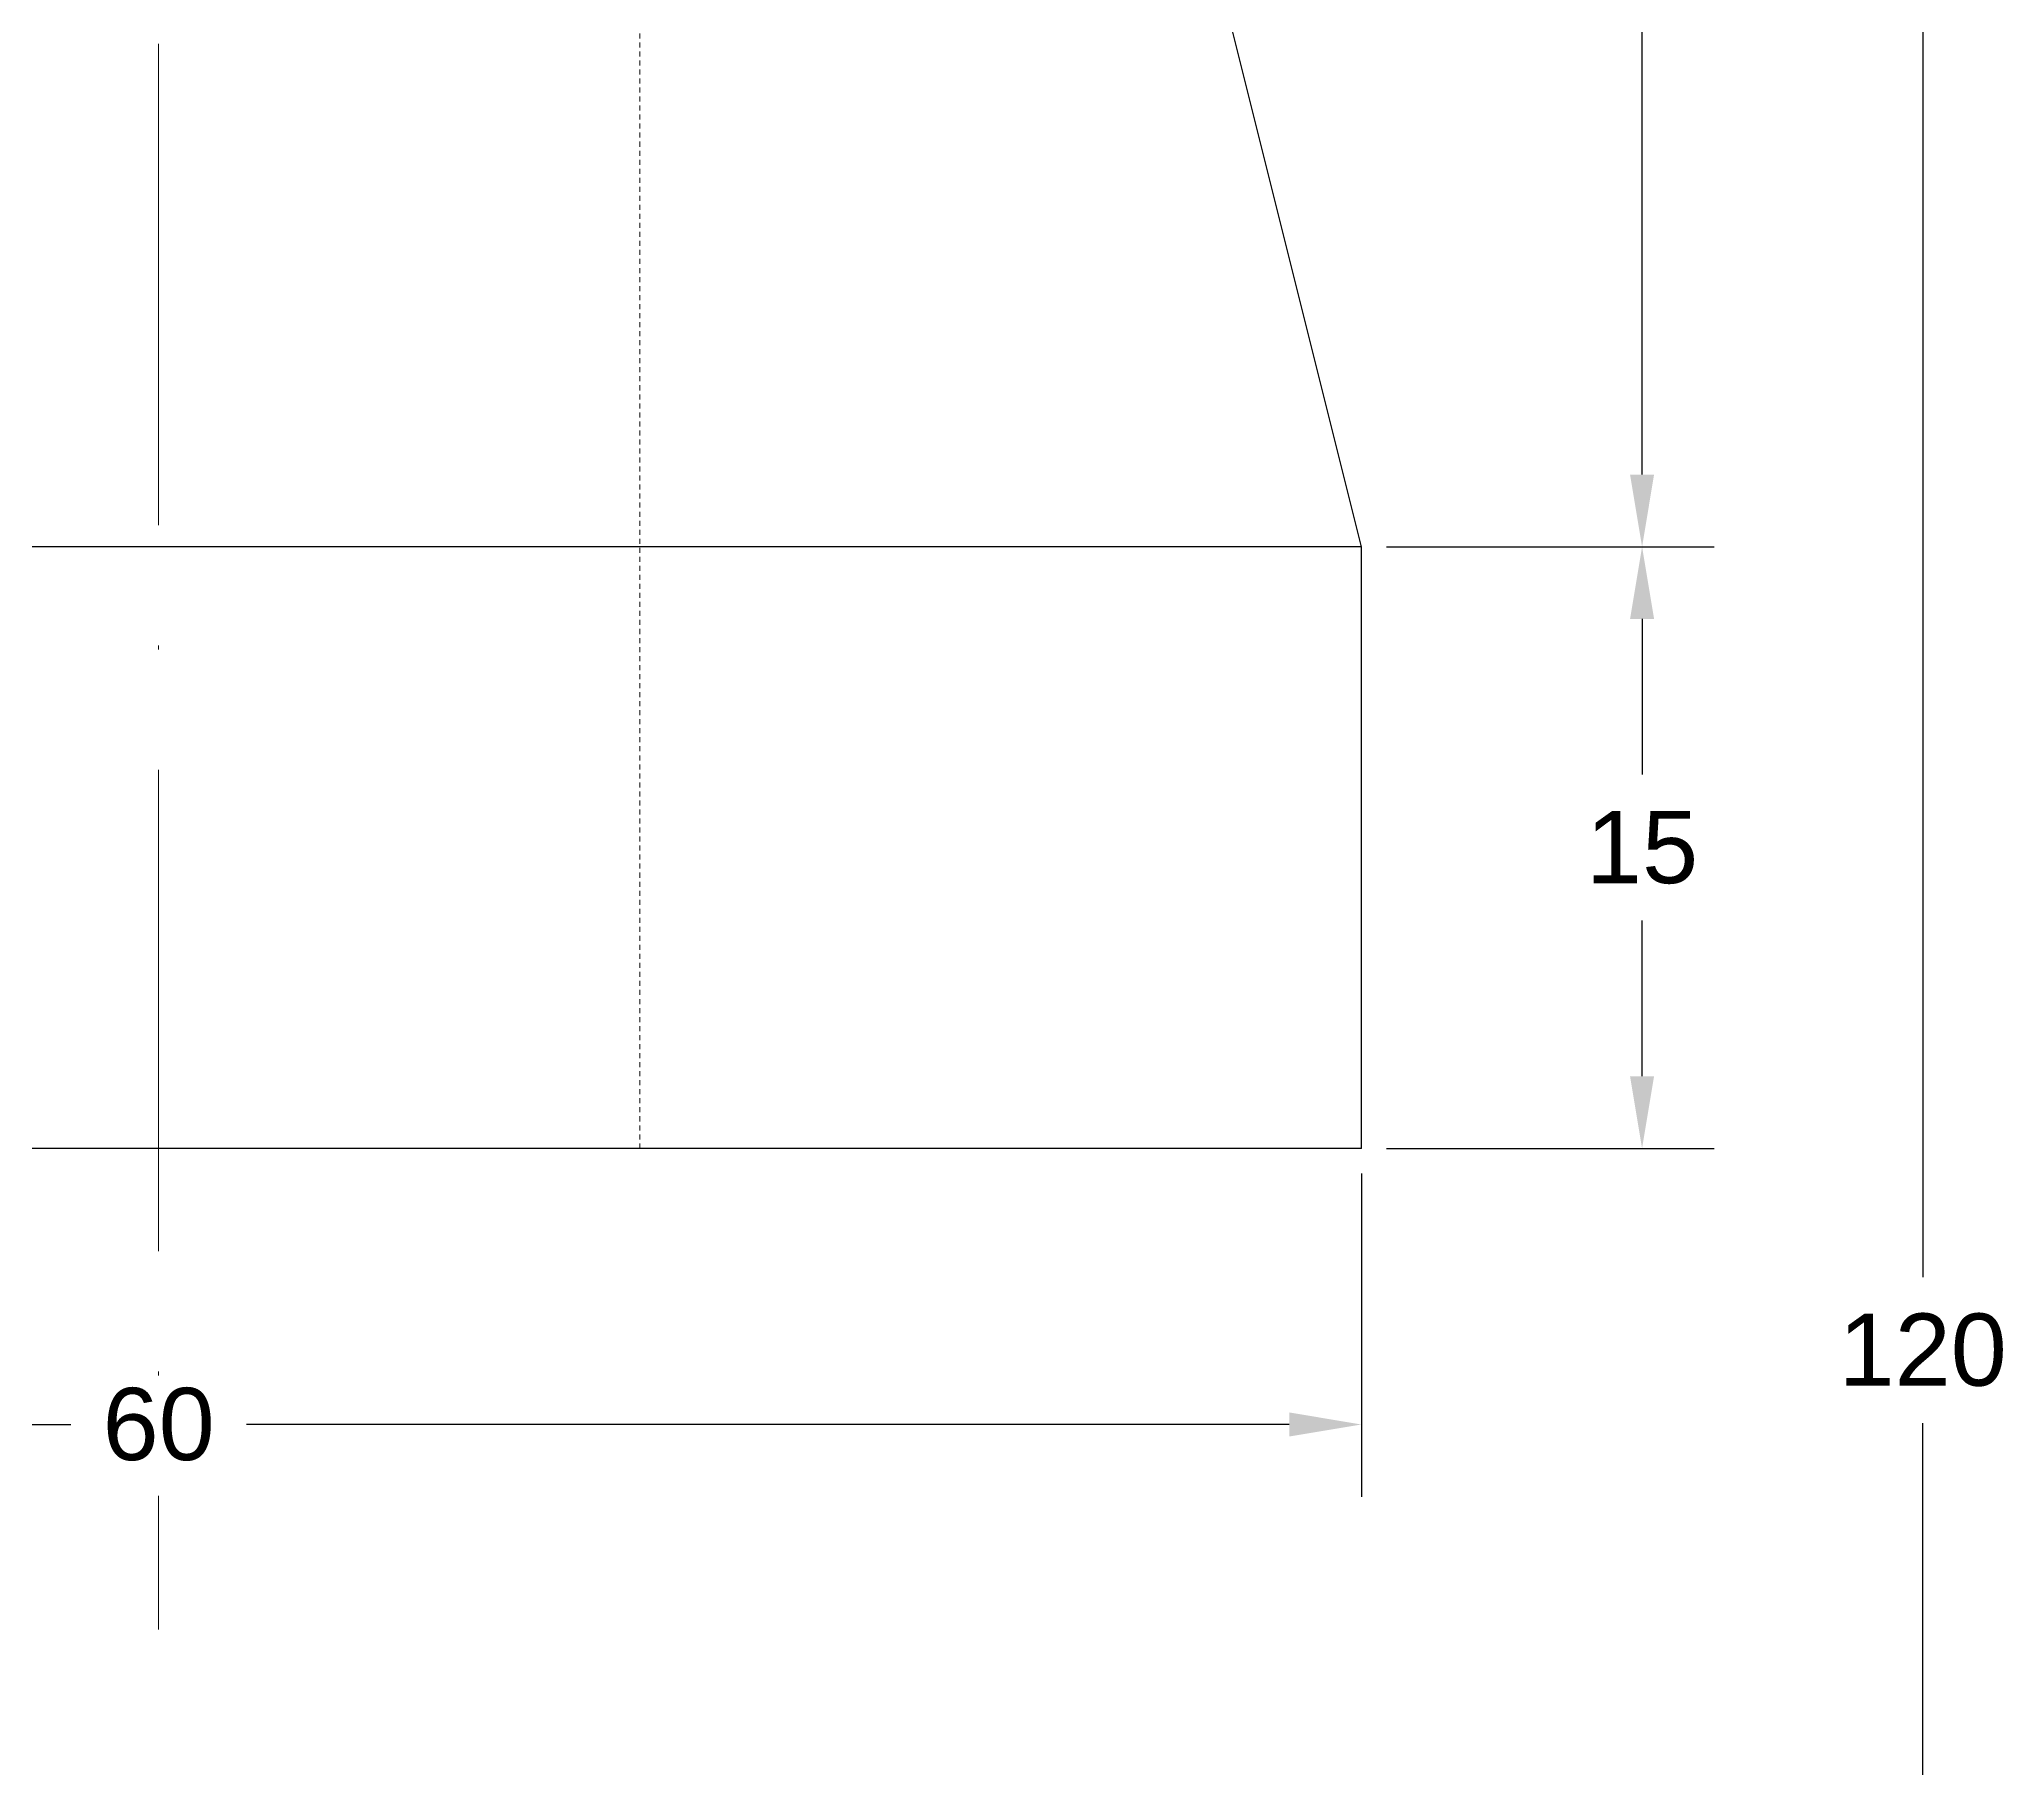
# Model space of a CAD drawing. Header units: inches. Extents: x -12 to 299, y -12 to 425.
# Drawn here: x 137.06 to 186.08, y 184 to 227.09 of the extents above; entities that cross this region are included whole.
import ezdxf

# ---------------------------------------------------------------- set-up
doc = ezdxf.new("R2010")
doc.units = ezdxf.units.IN
doc.header["$MEASUREMENT"] = 0
doc.linetypes.add('ACAD_ISO10W100', pattern=[18, 12, -3, 0, -3])
doc.linetypes.add('HIDDEN2', pattern=[0.1875, 0.125, -0.0625])
for name, color, linetype, lineweight in [('axe', 181, 'ACAD_ISO10W100', 0), ('dimensiuni', 220, 'Continuous', 0), ('PDF_hidden', 7, 'HIDDEN2', 0), ('vizibil', 7, 'Continuous', 30)]:
    doc.layers.add(name, color=color, linetype=linetype, lineweight=lineweight)
doc.styles.get("Standard").update_dxf_attribs({"font": 'arial.ttf'})
doc.dimstyles.new('Annotative', dxfattribs={"dimscale": 0, "dimtxt": 0.18, "dimasz": 0.18, "dimexe": 0.18, "dimexo": 0.0625, "dimgap": 0.09, "dimtad": 0, "dimtih": 1, "dimtoh": 1, "dimdec": 0, "dimzin": 0, "dimdsep": 46, "dimtxsty": 'Standard', "dimcen": 0.09, "dimadec": 0, "dimazin": 0, "dimtfac": 1, "dimtdec": 0, "dimtofl": 0, "dimtmove": 0, "dimatfit": 3, "dimfxl": 1, "dimtolj": 1, "dimtzin": 0, "dimarcsym": 0})

# ---------------------------------------------------------------- blocks, each defined once
blk = doc.blocks.new('*D8')
at = {"layer": 'Defpoints', "color": 0, "transparency": 16777216}
for p in [(170.04, 254.438), (184.04, 254.438), (170.04, 134.438)]:
    blk.add_point(p, dxfattribs=at)
at = {"layer": 'dimensiuni', "color": 0, "lineweight": -2, "transparency": 16777216}
for p, q in [((170.665, 254.438), (185.84, 254.438)), ((184.04, 252.638), (184.04, 196.228)), ((184.04, 136.238), (184.04, 192.59)), ((170.665, 134.438), (185.84, 134.438))]:
    blk.add_line(p, q, dxfattribs=at)
at = {"layer": 'dimensiuni', "color": 0, "transparency": 16777216}
for points in [[(183.74, 252.638), (184.34, 252.638), (184.04, 254.438)], [(183.74, 136.238), (184.34, 136.238), (184.04, 134.438)]]:
    blk.add_solid(points, dxfattribs=at)
at = {"layer": 'dimensiuni', "color": 0, "transparency": 16777216, "insert": (184.04, 194.409), "char_height": 1.8, "attachment_point": 5}
blk.add_mtext('\\A1;120', dxfattribs=at)
blk = doc.blocks.new('*D12')
at = {"layer": 'Defpoints', "color": 0, "transparency": 16777216}
for p in [(170.04, 214.438), (170.04, 199.438), (177.04, 199.438)]:
    blk.add_point(p, dxfattribs=at)
at = {"layer": 'dimensiuni', "color": 0, "lineweight": -2, "transparency": 16777216}
for p, q in [((170.665, 214.438), (178.84, 214.438)), ((177.04, 212.638), (177.04, 208.757)), ((177.04, 201.238), (177.04, 205.119)), ((170.665, 199.438), (178.84, 199.438))]:
    blk.add_line(p, q, dxfattribs=at)
at = {"layer": 'dimensiuni', "color": 0, "transparency": 16777216}
for points in [[(176.74, 212.638), (177.34, 212.638), (177.04, 214.438)], [(176.74, 201.238), (177.34, 201.238), (177.04, 199.438)]]:
    blk.add_solid(points, dxfattribs=at)
at = {"layer": 'dimensiuni', "color": 0, "transparency": 16777216, "insert": (177.04, 206.938), "char_height": 1.8, "attachment_point": 5}
blk.add_mtext('\\A1;15', dxfattribs=at)
blk = doc.blocks.new('*D13')
at = {"layer": 'Defpoints', "color": 0, "transparency": 16777216}
for p in [(170.04, 254.438), (177.04, 254.438), (170.04, 214.438)]:
    blk.add_point(p, dxfattribs=at)
at = {"layer": 'dimensiuni', "color": 0, "lineweight": -2, "transparency": 16777216}
for p, q in [((170.665, 254.438), (178.84, 254.438)), ((177.04, 252.638), (177.04, 236.257)), ((177.04, 216.238), (177.04, 232.619)), ((170.665, 214.438), (178.84, 214.438))]:
    blk.add_line(p, q, dxfattribs=at)
at = {"layer": 'dimensiuni', "color": 0, "transparency": 16777216}
for points in [[(176.74, 252.638), (177.34, 252.638), (177.04, 254.438)], [(176.74, 216.238), (177.34, 216.238), (177.04, 214.438)]]:
    blk.add_solid(points, dxfattribs=at)
at = {"layer": 'dimensiuni', "color": 0, "transparency": 16777216, "insert": (177.04, 234.438), "char_height": 1.8, "attachment_point": 5}
blk.add_mtext('\\A1;40', dxfattribs=at)
blk = doc.blocks.new('*D16')
at = {"layer": 'Defpoints', "color": 0, "transparency": 16777216}
for p in [(110.04, 199.438), (170.04, 199.438), (170.04, 192.555)]:
    blk.add_point(p, dxfattribs=at)
at = {"layer": 'dimensiuni', "color": 0, "lineweight": -2, "transparency": 16777216}
for p, q in [((110.04, 198.813), (110.04, 190.755)), ((170.04, 198.813), (170.04, 190.755)), ((111.84, 192.555), (137.849, 192.555)), ((168.24, 192.555), (142.231, 192.555))]:
    blk.add_line(p, q, dxfattribs=at)
at = {"layer": 'dimensiuni', "color": 0, "transparency": 16777216}
for points in [[(111.84, 192.855), (111.84, 192.255), (110.04, 192.555)], [(168.24, 192.855), (168.24, 192.255), (170.04, 192.555)]]:
    blk.add_solid(points, dxfattribs=at)
at = {"layer": 'dimensiuni', "color": 0, "transparency": 16777216, "insert": (140.04, 192.555), "char_height": 1.8, "attachment_point": 5}
blk.add_mtext('\\A1;60', dxfattribs=at)

msp = doc.modelspace()

# ---------------------------------------------------------------- linework, layer by layer
at = {"layer": 'axe'}
msp.add_lwpolyline([(140.04, 263.18), (140.04, 187.442)], dxfattribs=at)
at = {"layer": 'PDF_hidden'}
msp.add_line((152.04, 199.438), (152.04, 254.438), dxfattribs=at)
at = {"layer": 'vizibil'}
for p, q in [((170.04, 214.438), (90.04, 214.438)), ((170.04, 199.438), (170.04, 214.438)), ((170.04, 199.438), (110.04, 199.438))]:
    msp.add_line(p, q, dxfattribs=at)
msp.add_lwpolyline([(170.04, 214.438), (160.04, 254.438)], dxfattribs=at)

# ---------------------------------------------------------------- dimensions: what is measured, and where the dimension line sits
at = {"layer": 'dimensiuni'}
dim = msp.add_linear_dim(base=(184.04, 254.438), p1=(170.04, 134.438), p2=(170.04, 254.438), angle=90, dimstyle='Annotative', dxfattribs=at)
dim.commit()
dim.dimension.update_dxf_attribs({"geometry": '*D8', "text_midpoint": (184.04, 194.409), "dimtype": 160})
for base, p2, picture, middle in [((177.04, 254.438), (170.04, 254.438), '*D13', (177.04, 234.438)), ((177.04, 199.438), (170.04, 199.438), '*D12', (177.04, 206.938))]:
    dim = msp.add_linear_dim(base=base, p1=(170.04, 214.438), p2=p2, angle=90, dimstyle='Annotative', dxfattribs=at)
    dim.commit()
    dim.dimension.update_dxf_attribs({"geometry": picture, "text_midpoint": middle})
dim = msp.add_linear_dim(base=(170.04, 192.555), p1=(110.04, 199.438), p2=(170.04, 199.438), dimstyle='Annotative', dxfattribs=at)
dim.commit()
dim.dimension.update_dxf_attribs({"geometry": '*D16', "text_midpoint": (140.04, 192.555)})

doc.saveas('drawing.dxf')
